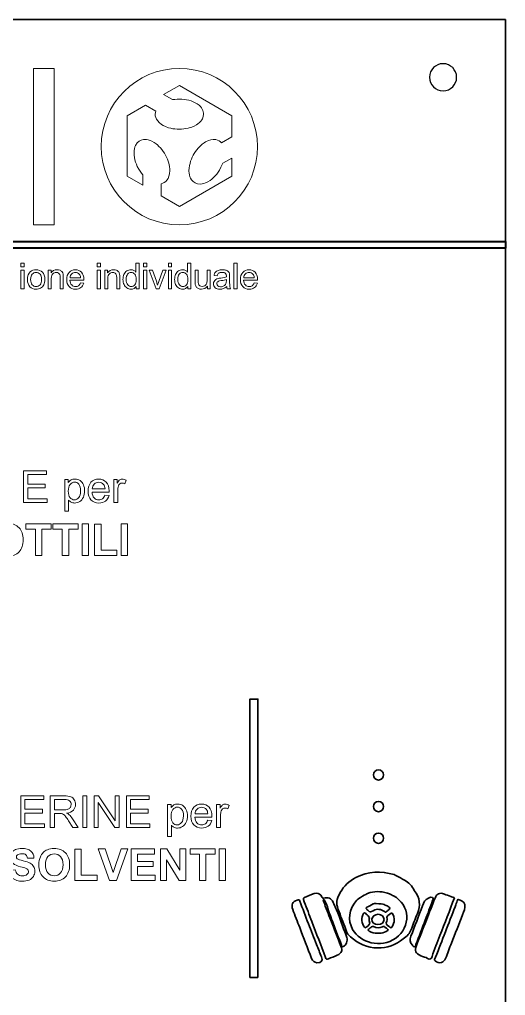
# Model space of a CAD drawing. Header units: inches. Extents: x -366 to -64, y -4 to 526.
# Drawn here: x -207.2 to -64.2, y 239.3 to 526.2 of the extents above; entities that cross this region are included whole.
import ezdxf

# ---------------------------------------------------------------- set-up
doc = ezdxf.new("R2010")
doc.units = ezdxf.units.IN
doc.header["$MEASUREMENT"] = 0
for name, color, linetype in [('holes', 7, 'Continuous'), ('incisione', 7, 'Continuous'), ('Viewport Boundary', 7, 'Continuous')]:
    doc.layers.add(name, color=color, linetype=linetype)

# ---------------------------------------------------------------- blocks, each defined once
blk = doc.blocks.new('block 2')
at = {"layer": 'holes', "color": 7, "lineweight": 35}
for points in [[(-100.06, 304.16), (-100.06, 303.33), (-100.73, 302.66), (-101.56, 302.66), (-102.39, 302.66), (-103.06, 303.33), (-103.06, 304.16), (-103.06, 304.98), (-102.39, 305.66), (-101.56, 305.66), (-100.73, 305.66), (-100.06, 304.98), (-100.06, 304.16)], [(-100.06, 294.86), (-100.06, 294.03), (-100.73, 293.36), (-101.56, 293.36), (-102.39, 293.36), (-103.06, 294.03), (-103.06, 294.86), (-103.06, 295.68), (-102.39, 296.36), (-101.56, 296.36), (-100.73, 296.36), (-100.06, 295.68), (-100.06, 294.86)], [(-100.06, 285.56), (-100.06, 284.73), (-100.73, 284.06), (-101.56, 284.06), (-102.39, 284.06), (-103.06, 284.73), (-103.06, 285.56), (-103.06, 286.38), (-102.39, 287.06), (-101.56, 287.06), (-100.73, 287.06), (-100.06, 286.38), (-100.06, 285.56)]]:
    blk.add_open_spline(points, degree=3, knots=[0, 0, 0, 0, 1, 1, 1, 2, 2, 2, 3, 3, 3, 4, 4, 4, 4], dxfattribs=at)
blk = doc.blocks.new('block 5')
at = {"layer": 'Viewport Boundary', "color": 7, "lineweight": 35}
for points, knots in [([(-90.49, 269.37), (-91.27, 270.51), (-91.82, 271.82), (-93.07, 272.67), (-93.94, 273.27), (-96.34, 274.66), (-97.01, 274.86), (-100.86, 276.05), (-104.58, 275.89), (-108.21, 274.03), (-110.2, 273.01), (-111.74, 271.53), (-112.81, 269.6), (-113.53, 268.31), (-114.2, 266.91), (-113.67, 265.37), (-112.99, 263.44), (-112.24, 261.53), (-111.48, 259.62), (-111.19, 258.88), (-111.12, 258), (-110.57, 257.41), (-108.49, 255.21), (-106.01, 253.72), (-102.93, 253.4), (-100.07, 253.1), (-97.47, 253.79), (-95.09, 255.41), (-94.03, 256.13), (-92.9, 256.88), (-92.31, 258), (-91.54, 259.46), (-91.14, 261.1), (-90.46, 262.61), (-89.44, 264.89), (-89.01, 267.18), (-90.49, 269.37)], [0, 0, 0, 0, 1, 1, 1, 2, 2, 2, 3, 3, 3, 4, 4, 4, 5, 5, 5, 6, 6, 6, 7, 7, 7, 8, 8, 8, 9, 9, 9, 10, 10, 10, 11, 11, 11, 12, 12, 12, 12]), ([(-96.51, 256.22), (-100.99, 253.06), (-106.96, 254.85), (-109.17, 258.74), (-110.72, 261.47), (-110.29, 264.78), (-108.14, 267.17), (-107.42, 267.96), (-105.09, 269.22), (-104.77, 269.34), (-102.8, 270.04), (-100.99, 270.03), (-98.96, 269.46), (-97.98, 269.06), (-97.41, 268.78), (-97.18, 268.66), (-92.23, 265.99), (-91.9, 259.46), (-96.51, 256.22)], [0, 0, 0, 0, 1, 1, 1, 2, 2, 2, 3, 3, 3, 4, 4, 4, 5, 5, 5, 6, 6, 6, 6])]:
    blk.add_open_spline(points, degree=3, knots=knots, dxfattribs=at)

msp = doc.modelspace()

# ---------------------------------------------------------------- linework, layer by layer
at = {"layer": 'holes', "color": 7, "lineweight": 30}
msp.add_open_spline([(-78.58, 509.19), (-78.58, 506.98), (-80.37, 505.19), (-82.58, 505.19), (-84.79, 505.19), (-86.58, 506.98), (-86.58, 509.19), (-86.58, 511.4), (-84.79, 513.19), (-82.58, 513.19), (-80.37, 513.19), (-78.58, 511.4), (-78.58, 509.19)], degree=3, knots=[0, 0, 0, 0, 1, 1, 1, 2, 2, 2, 3, 3, 3, 4, 4, 4, 4], dxfattribs=at)
at = {"layer": 'incisione', "color": 7, "lineweight": 35}
for points in [[(-366.21, 526.17), (-366.21, 49.67), (-366.21, 48.39), (-366.21, -4.01), (-289.9, -4.01), (-289.9, 46.29), (-64.21, 46.29), (-64.21, 526.17), (-366.21, 526.17)], [(-137.02, 244.65), (-139.41, 244.65), (-139.41, 326.46), (-137.02, 326.46), (-137.02, 244.65)]]:
    msp.add_lwpolyline(points, dxfattribs=at)
at = {"layer": 'incisione', "color": 7, "lineweight": 9}
for points in [[(-203.03, 465.83), (-203.03, 511.8), (-196.94, 511.8), (-196.94, 465.83), (-203.03, 465.83)], [(-206.74, 453.52), (-206.74, 454.59), (-205.81, 454.59), (-205.81, 453.52), (-206.74, 453.52)], [(-184.29, 453.52), (-184.29, 454.59), (-183.36, 454.59), (-183.36, 453.52), (-184.29, 453.52)], [(-170.69, 453.52), (-170.69, 454.59), (-169.76, 454.59), (-169.76, 453.52), (-170.69, 453.52)], [(-163.39, 453.52), (-163.39, 454.59), (-162.46, 454.59), (-162.46, 453.52), (-163.39, 453.52)], [(-144.11, 447.04), (-144.11, 454.59), (-143.18, 454.59), (-143.18, 447.04), (-144.11, 447.04)], [(-206.74, 447.04), (-206.74, 452.51), (-205.81, 452.51), (-205.81, 447.04), (-206.74, 447.04)], [(-184.29, 447.04), (-184.29, 452.51), (-183.36, 452.51), (-183.36, 447.04), (-184.29, 447.04)], [(-170.69, 447.04), (-170.69, 452.51), (-169.76, 452.51), (-169.76, 447.04), (-170.69, 447.04)], [(-163.39, 447.04), (-163.39, 452.51), (-162.46, 452.51), (-162.46, 447.04), (-163.39, 447.04)], [(-205.98, 384.23), (-205.98, 393.53), (-199.26, 393.53), (-199.26, 392.43), (-204.75, 392.43), (-204.75, 389.58), (-199.6, 389.58), (-199.6, 388.49), (-204.75, 388.49), (-204.75, 385.32), (-199.04, 385.32), (-199.04, 384.23), (-205.98, 384.23)], [(-202.52, 368.63), (-202.52, 376.36), (-205.28, 376.36), (-205.28, 377.93), (-197.88, 377.93), (-197.88, 376.36), (-200.64, 376.36), (-200.64, 368.63), (-202.52, 368.63)], [(-194.58, 368.63), (-194.58, 376.36), (-197.34, 376.36), (-197.34, 377.93), (-189.94, 377.93), (-189.94, 376.36), (-192.7, 376.36), (-192.7, 368.63), (-194.58, 368.63)], [(-188.79, 368.63), (-188.79, 377.93), (-186.91, 377.93), (-186.91, 368.63), (-188.79, 368.63)], [(-185.07, 368.63), (-185.07, 377.86), (-183.19, 377.86), (-183.19, 370.19), (-178.52, 370.19), (-178.52, 368.63), (-185.07, 368.63)], [(-177.24, 368.63), (-177.24, 377.93), (-175.36, 377.93), (-175.36, 368.63), (-177.24, 368.63)], [(-206.8, 288.71), (-206.8, 298.01), (-200.07, 298.01), (-200.07, 296.91), (-205.57, 296.91), (-205.57, 294.06), (-200.42, 294.06), (-200.42, 292.97), (-205.57, 292.97), (-205.57, 289.8), (-199.86, 289.8), (-199.86, 288.71), (-206.8, 288.71)], [(-188.56, 288.71), (-188.56, 298.01), (-187.33, 298.01), (-187.33, 288.71), (-188.56, 288.71)], [(-185.17, 288.71), (-185.17, 298.01), (-183.9, 298.01), (-179.02, 290.71), (-179.02, 298.01), (-177.84, 298.01), (-177.84, 288.71), (-179.1, 288.71), (-183.99, 296.02), (-183.99, 288.71), (-185.17, 288.71)], [(-175.74, 288.71), (-175.74, 298.01), (-169.01, 298.01), (-169.01, 296.91), (-174.51, 296.91), (-174.51, 294.06), (-169.36, 294.06), (-169.36, 292.97), (-174.51, 292.97), (-174.51, 289.8), (-168.8, 289.8), (-168.8, 288.71), (-175.74, 288.71)], [(-190.93, 273.11), (-190.93, 282.34), (-189.05, 282.34), (-189.05, 274.67), (-184.37, 274.67), (-184.37, 273.11), (-190.93, 273.11)], [(-180.66, 273.11), (-183.99, 282.41), (-181.95, 282.41), (-179.59, 275.52), (-177.32, 282.41), (-175.32, 282.41), (-178.66, 273.11), (-180.66, 273.11)], [(-174.36, 273.11), (-174.36, 282.41), (-167.46, 282.41), (-167.46, 280.84), (-172.49, 280.84), (-172.49, 278.77), (-167.81, 278.77), (-167.81, 277.21), (-172.49, 277.21), (-172.49, 274.67), (-167.29, 274.67), (-167.29, 273.11), (-174.36, 273.11)], [(-165.67, 273.11), (-165.67, 282.41), (-163.85, 282.41), (-160.04, 276.2), (-160.04, 282.41), (-158.29, 282.41), (-158.29, 273.11), (-160.18, 273.11), (-163.93, 279.17), (-163.93, 273.11), (-165.67, 273.11)], [(-154.21, 273.11), (-154.21, 280.84), (-156.97, 280.84), (-156.97, 282.41), (-149.58, 282.41), (-149.58, 280.84), (-152.33, 280.84), (-152.33, 273.11), (-154.21, 273.11)], [(-148.42, 273.11), (-148.42, 282.41), (-146.54, 282.41), (-146.54, 273.11), (-148.42, 273.11)]]:
    msp.add_lwpolyline(points, dxfattribs=at)
at = {"layer": 'incisione', "color": 7, "lineweight": 40}
msp.add_lwpolyline([(-366.24, 458.97), (-366.24, 460.92), (-64.21, 460.92), (-64.21, 458.97), (-366.24, 458.97)], dxfattribs=at)
at = {"layer": 'incisione', "color": 7, "lineweight": 9}
for points, knots in [([(-172.85, 447.04), (-172.85, 447.04), (-172.85, 447.73), (-172.85, 447.73), (-173.2, 447.19), (-173.71, 446.92), (-174.38, 446.92), (-174.82, 446.92), (-175.22, 447.04), (-175.58, 447.28), (-175.95, 447.52), (-176.23, 447.85), (-176.43, 448.28), (-176.63, 448.71), (-176.74, 449.21), (-176.74, 449.77), (-176.74, 450.32), (-176.64, 450.81), (-176.46, 451.26), (-176.28, 451.7), (-176.01, 452.04), (-175.64, 452.28), (-175.28, 452.51), (-174.87, 452.63), (-174.42, 452.63), (-174.09, 452.63), (-173.8, 452.56), (-173.54, 452.42), (-173.28, 452.29), (-173.08, 452.1), (-172.91, 451.88), (-172.91, 451.88), (-172.91, 454.59), (-172.91, 454.59), (-172.91, 454.59), (-171.99, 454.59), (-171.99, 454.59), (-171.99, 454.59), (-171.99, 447.04), (-171.99, 447.04), (-171.99, 447.04), (-172.85, 447.04), (-172.85, 447.04)], [0, 0, 0, 0, 1, 1, 1, 2, 2, 2, 3, 3, 3, 4, 4, 4, 5, 5, 5, 6, 6, 6, 7, 7, 7, 8, 8, 8, 9, 9, 9, 10, 10, 10, 11, 11, 11, 12, 12, 12, 13, 13, 13, 14, 14, 14, 14]), ([(-157.66, 447.04), (-157.66, 447.04), (-157.66, 447.73), (-157.66, 447.73), (-158.01, 447.19), (-158.52, 446.92), (-159.19, 446.92), (-159.62, 446.92), (-160.03, 447.04), (-160.39, 447.28), (-160.76, 447.52), (-161.04, 447.85), (-161.24, 448.28), (-161.44, 448.71), (-161.54, 449.21), (-161.54, 449.77), (-161.54, 450.32), (-161.45, 450.81), (-161.27, 451.26), (-161.09, 451.7), (-160.81, 452.04), (-160.45, 452.28), (-160.09, 452.51), (-159.68, 452.63), (-159.23, 452.63), (-158.9, 452.63), (-158.61, 452.56), (-158.35, 452.42), (-158.09, 452.29), (-157.88, 452.1), (-157.72, 451.88), (-157.72, 451.88), (-157.72, 454.59), (-157.72, 454.59), (-157.72, 454.59), (-156.8, 454.59), (-156.8, 454.59), (-156.8, 454.59), (-156.8, 447.04), (-156.8, 447.04), (-156.8, 447.04), (-157.66, 447.04), (-157.66, 447.04)], [0, 0, 0, 0, 1, 1, 1, 2, 2, 2, 3, 3, 3, 4, 4, 4, 5, 5, 5, 6, 6, 6, 7, 7, 7, 8, 8, 8, 9, 9, 9, 10, 10, 10, 11, 11, 11, 12, 12, 12, 13, 13, 13, 14, 14, 14, 14]), ([(-204.85, 449.77), (-204.85, 450.79), (-204.57, 451.54), (-204.01, 452.03), (-203.54, 452.43), (-202.96, 452.63), (-202.29, 452.63), (-201.53, 452.63), (-200.92, 452.39), (-200.44, 451.89), (-199.96, 451.4), (-199.73, 450.72), (-199.73, 449.85), (-199.73, 449.15), (-199.83, 448.59), (-200.04, 448.19), (-200.25, 447.79), (-200.56, 447.47), (-200.96, 447.25), (-201.37, 447.03), (-201.81, 446.92), (-202.29, 446.92), (-203.05, 446.92), (-203.67, 447.16), (-204.14, 447.65), (-204.61, 448.14), (-204.85, 448.85), (-204.85, 449.77)], [0, 0, 0, 0, 1, 1, 1, 2, 2, 2, 3, 3, 3, 4, 4, 4, 5, 5, 5, 6, 6, 6, 7, 7, 7, 8, 8, 8, 9, 9, 9, 9]), ([(-203.9, 449.77), (-203.9, 449.07), (-203.74, 448.55), (-203.44, 448.2), (-203.13, 447.85), (-202.75, 447.68), (-202.29, 447.68), (-201.83, 447.68), (-201.44, 447.85), (-201.14, 448.2), (-200.83, 448.55), (-200.68, 449.09), (-200.68, 449.81), (-200.68, 450.48), (-200.83, 450.99), (-201.14, 451.34), (-201.45, 451.69), (-201.83, 451.87), (-202.29, 451.87), (-202.75, 451.87), (-203.13, 451.69), (-203.44, 451.35), (-203.74, 451), (-203.9, 450.48), (-203.9, 449.77)], [0, 0, 0, 0, 1, 1, 1, 2, 2, 2, 3, 3, 3, 4, 4, 4, 5, 5, 5, 6, 6, 6, 7, 7, 7, 8, 8, 8, 8]), ([(-198.74, 447.04), (-198.74, 447.04), (-198.74, 452.51), (-198.74, 452.51), (-198.74, 452.51), (-197.91, 452.51), (-197.91, 452.51), (-197.91, 452.51), (-197.91, 451.73), (-197.91, 451.73), (-197.51, 452.33), (-196.93, 452.63), (-196.17, 452.63), (-195.84, 452.63), (-195.54, 452.57), (-195.26, 452.46), (-194.98, 452.34), (-194.78, 452.18), (-194.64, 451.99), (-194.5, 451.8), (-194.41, 451.57), (-194.35, 451.3), (-194.32, 451.13), (-194.3, 450.83), (-194.3, 450.4), (-194.3, 450.4), (-194.3, 447.04), (-194.3, 447.04), (-194.3, 447.04), (-195.23, 447.04), (-195.23, 447.04), (-195.23, 447.04), (-195.23, 450.37), (-195.23, 450.37), (-195.23, 450.74), (-195.26, 451.03), (-195.34, 451.21), (-195.41, 451.4), (-195.54, 451.55), (-195.72, 451.66), (-195.9, 451.77), (-196.12, 451.83), (-196.37, 451.83), (-196.76, 451.83), (-197.1, 451.7), (-197.39, 451.45), (-197.67, 451.2), (-197.82, 450.73), (-197.82, 450.03), (-197.82, 450.03), (-197.82, 447.04), (-197.82, 447.04), (-197.82, 447.04), (-198.74, 447.04), (-198.74, 447.04)], [0, 0, 0, 0, 1, 1, 1, 2, 2, 2, 3, 3, 3, 4, 4, 4, 5, 5, 5, 6, 6, 6, 7, 7, 7, 8, 8, 8, 9, 9, 9, 10, 10, 10, 11, 11, 11, 12, 12, 12, 13, 13, 13, 14, 14, 14, 15, 15, 15, 16, 16, 16, 17, 17, 17, 18, 18, 18, 18]), ([(-189.24, 448.8), (-189.24, 448.8), (-188.28, 448.68), (-188.28, 448.68), (-188.43, 448.12), (-188.71, 447.69), (-189.12, 447.38), (-189.53, 447.07), (-190.05, 446.92), (-190.69, 446.92), (-191.49, 446.92), (-192.12, 447.16), (-192.59, 447.66), (-193.06, 448.15), (-193.29, 448.84), (-193.29, 449.73), (-193.29, 450.65), (-193.06, 451.36), (-192.58, 451.87), (-192.11, 452.38), (-191.49, 452.63), (-190.74, 452.63), (-190.01, 452.63), (-189.41, 452.38), (-188.95, 451.89), (-188.48, 451.39), (-188.25, 450.69), (-188.25, 449.79), (-188.25, 449.73), (-188.25, 449.65), (-188.26, 449.54), (-188.26, 449.54), (-192.34, 449.54), (-192.34, 449.54), (-192.3, 448.94), (-192.13, 448.48), (-191.83, 448.16), (-191.52, 447.84), (-191.14, 447.68), (-190.68, 447.68), (-190.34, 447.68), (-190.05, 447.77), (-189.81, 447.95), (-189.57, 448.13), (-189.38, 448.41), (-189.24, 448.8)], [0, 0, 0, 0, 1, 1, 1, 2, 2, 2, 3, 3, 3, 4, 4, 4, 5, 5, 5, 6, 6, 6, 7, 7, 7, 8, 8, 8, 9, 9, 9, 10, 10, 10, 11, 11, 11, 12, 12, 12, 13, 13, 13, 14, 14, 14, 15, 15, 15, 15]), ([(-192.28, 450.3), (-192.28, 450.3), (-189.23, 450.3), (-189.23, 450.3), (-189.27, 450.76), (-189.39, 451.11), (-189.58, 451.34), (-189.88, 451.69), (-190.26, 451.87), (-190.73, 451.87), (-191.15, 451.87), (-191.51, 451.73), (-191.8, 451.44), (-192.09, 451.16), (-192.25, 450.78), (-192.28, 450.3)], [0, 0, 0, 0, 1, 1, 1, 2, 2, 2, 3, 3, 3, 4, 4, 4, 5, 5, 5, 5]), ([(-182.11, 447.04), (-182.11, 447.04), (-182.11, 452.51), (-182.11, 452.51), (-182.11, 452.51), (-181.27, 452.51), (-181.27, 452.51), (-181.27, 452.51), (-181.27, 451.73), (-181.27, 451.73), (-180.87, 452.33), (-180.29, 452.63), (-179.53, 452.63), (-179.2, 452.63), (-178.9, 452.57), (-178.62, 452.46), (-178.35, 452.34), (-178.14, 452.18), (-178, 451.99), (-177.87, 451.8), (-177.77, 451.57), (-177.72, 451.3), (-177.68, 451.13), (-177.66, 450.83), (-177.66, 450.4), (-177.66, 450.4), (-177.66, 447.04), (-177.66, 447.04), (-177.66, 447.04), (-178.59, 447.04), (-178.59, 447.04), (-178.59, 447.04), (-178.59, 450.37), (-178.59, 450.37), (-178.59, 450.74), (-178.63, 451.03), (-178.7, 451.21), (-178.77, 451.4), (-178.9, 451.55), (-179.08, 451.66), (-179.27, 451.77), (-179.48, 451.83), (-179.73, 451.83), (-180.12, 451.83), (-180.46, 451.7), (-180.75, 451.45), (-181.04, 451.2), (-181.18, 450.73), (-181.18, 450.03), (-181.18, 450.03), (-181.18, 447.04), (-181.18, 447.04), (-181.18, 447.04), (-182.11, 447.04), (-182.11, 447.04)], [0, 0, 0, 0, 1, 1, 1, 2, 2, 2, 3, 3, 3, 4, 4, 4, 5, 5, 5, 6, 6, 6, 7, 7, 7, 8, 8, 8, 9, 9, 9, 10, 10, 10, 11, 11, 11, 12, 12, 12, 13, 13, 13, 14, 14, 14, 15, 15, 15, 16, 16, 16, 17, 17, 17, 18, 18, 18, 18]), ([(-175.78, 449.77), (-175.78, 449.07), (-175.63, 448.55), (-175.34, 448.2), (-175.04, 447.85), (-174.7, 447.68), (-174.29, 447.68), (-173.89, 447.68), (-173.54, 447.84), (-173.26, 448.18), (-172.98, 448.51), (-172.84, 449.01), (-172.84, 449.69), (-172.84, 450.44), (-172.98, 450.99), (-173.27, 451.34), (-173.56, 451.69), (-173.91, 451.87), (-174.34, 451.87), (-174.75, 451.87), (-175.09, 451.7), (-175.37, 451.36), (-175.64, 451.02), (-175.78, 450.49), (-175.78, 449.77)], [0, 0, 0, 0, 1, 1, 1, 2, 2, 2, 3, 3, 3, 4, 4, 4, 5, 5, 5, 6, 6, 6, 7, 7, 7, 8, 8, 8, 8]), ([(-166.99, 447.04), (-166.99, 447.04), (-169.07, 452.51), (-169.07, 452.51), (-169.07, 452.51), (-168.09, 452.51), (-168.09, 452.51), (-168.09, 452.51), (-166.92, 449.23), (-166.92, 449.23), (-166.79, 448.88), (-166.67, 448.51), (-166.57, 448.13), (-166.48, 448.42), (-166.37, 448.77), (-166.22, 449.17), (-166.22, 449.17), (-165.01, 452.51), (-165.01, 452.51), (-165.01, 452.51), (-164.05, 452.51), (-164.05, 452.51), (-164.05, 452.51), (-166.12, 447.04), (-166.12, 447.04), (-166.12, 447.04), (-166.99, 447.04), (-166.99, 447.04)], [0, 0, 0, 0, 1, 1, 1, 2, 2, 2, 3, 3, 3, 4, 4, 4, 5, 5, 5, 6, 6, 6, 7, 7, 7, 8, 8, 8, 9, 9, 9, 9]), ([(-160.59, 449.77), (-160.59, 449.07), (-160.44, 448.55), (-160.15, 448.2), (-159.85, 447.85), (-159.5, 447.68), (-159.1, 447.68), (-158.7, 447.68), (-158.35, 447.84), (-158.07, 448.18), (-157.79, 448.51), (-157.64, 449.01), (-157.64, 449.69), (-157.64, 450.44), (-157.79, 450.99), (-158.08, 451.34), (-158.36, 451.69), (-158.72, 451.87), (-159.14, 451.87), (-159.55, 451.87), (-159.9, 451.7), (-160.18, 451.36), (-160.45, 451.02), (-160.59, 450.49), (-160.59, 449.77)], [0, 0, 0, 0, 1, 1, 1, 2, 2, 2, 3, 3, 3, 4, 4, 4, 5, 5, 5, 6, 6, 6, 7, 7, 7, 8, 8, 8, 8]), ([(-151.92, 447.04), (-151.92, 447.04), (-151.92, 447.84), (-151.92, 447.84), (-152.34, 447.23), (-152.92, 446.92), (-153.65, 446.92), (-153.97, 446.92), (-154.28, 446.98), (-154.56, 447.1), (-154.83, 447.23), (-155.04, 447.38), (-155.18, 447.57), (-155.31, 447.76), (-155.41, 447.98), (-155.46, 448.26), (-155.5, 448.44), (-155.52, 448.73), (-155.52, 449.12), (-155.52, 449.12), (-155.52, 452.51), (-155.52, 452.51), (-155.52, 452.51), (-154.59, 452.51), (-154.59, 452.51), (-154.59, 452.51), (-154.59, 449.48), (-154.59, 449.48), (-154.59, 448.99), (-154.57, 448.67), (-154.54, 448.5), (-154.48, 448.25), (-154.36, 448.06), (-154.17, 447.92), (-153.98, 447.78), (-153.74, 447.71), (-153.47, 447.71), (-153.19, 447.71), (-152.93, 447.79), (-152.68, 447.93), (-152.44, 448.07), (-152.27, 448.26), (-152.17, 448.51), (-152.06, 448.76), (-152.01, 449.11), (-152.01, 449.58), (-152.01, 449.58), (-152.01, 452.51), (-152.01, 452.51), (-152.01, 452.51), (-151.09, 452.51), (-151.09, 452.51), (-151.09, 452.51), (-151.09, 447.04), (-151.09, 447.04), (-151.09, 447.04), (-151.92, 447.04), (-151.92, 447.04)], [0, 0, 0, 0, 1, 1, 1, 2, 2, 2, 3, 3, 3, 4, 4, 4, 5, 5, 5, 6, 6, 6, 7, 7, 7, 8, 8, 8, 9, 9, 9, 10, 10, 10, 11, 11, 11, 12, 12, 12, 13, 13, 13, 14, 14, 14, 15, 15, 15, 16, 16, 16, 17, 17, 17, 18, 18, 18, 19, 19, 19, 19]), ([(-146.22, 447.71), (-146.57, 447.42), (-146.9, 447.22), (-147.21, 447.1), (-147.53, 446.98), (-147.87, 446.92), (-148.24, 446.92), (-148.84, 446.92), (-149.3, 447.06), (-149.62, 447.36), (-149.95, 447.65), (-150.11, 448.03), (-150.11, 448.48), (-150.11, 448.75), (-150.05, 448.99), (-149.92, 449.22), (-149.8, 449.44), (-149.64, 449.62), (-149.44, 449.75), (-149.25, 449.88), (-149.03, 449.98), (-148.78, 450.05), (-148.6, 450.1), (-148.32, 450.15), (-147.95, 450.19), (-147.21, 450.28), (-146.65, 450.39), (-146.3, 450.51), (-146.3, 450.64), (-146.3, 450.72), (-146.3, 450.75), (-146.3, 451.13), (-146.38, 451.4), (-146.56, 451.55), (-146.8, 451.76), (-147.15, 451.87), (-147.61, 451.87), (-148.05, 451.87), (-148.37, 451.79), (-148.58, 451.64), (-148.79, 451.48), (-148.94, 451.21), (-149.04, 450.83), (-149.04, 450.83), (-149.95, 450.95), (-149.95, 450.95), (-149.86, 451.34), (-149.73, 451.65), (-149.54, 451.89), (-149.35, 452.13), (-149.08, 452.31), (-148.72, 452.44), (-148.36, 452.57), (-147.95, 452.63), (-147.48, 452.63), (-147.01, 452.63), (-146.63, 452.58), (-146.34, 452.47), (-146.05, 452.36), (-145.84, 452.22), (-145.7, 452.05), (-145.56, 451.89), (-145.46, 451.68), (-145.41, 451.42), (-145.38, 451.26), (-145.36, 450.98), (-145.36, 450.57), (-145.36, 450.57), (-145.36, 449.33), (-145.36, 449.33), (-145.36, 448.47), (-145.34, 447.93), (-145.3, 447.7), (-145.26, 447.47), (-145.19, 447.25), (-145.07, 447.04), (-145.07, 447.04), (-146.04, 447.04), (-146.04, 447.04), (-146.13, 447.23), (-146.2, 447.46), (-146.22, 447.71)], [0, 0, 0, 0, 1, 1, 1, 2, 2, 2, 3, 3, 3, 4, 4, 4, 5, 5, 5, 6, 6, 6, 7, 7, 7, 8, 8, 8, 9, 9, 9, 10, 10, 10, 11, 11, 11, 12, 12, 12, 13, 13, 13, 14, 14, 14, 15, 15, 15, 16, 16, 16, 17, 17, 17, 18, 18, 18, 19, 19, 19, 20, 20, 20, 21, 21, 21, 22, 22, 22, 23, 23, 23, 24, 24, 24, 25, 25, 25, 26, 26, 26, 27, 27, 27, 27]), ([(-138.16, 448.8), (-138.16, 448.8), (-137.2, 448.68), (-137.2, 448.68), (-137.35, 448.12), (-137.63, 447.69), (-138.04, 447.38), (-138.45, 447.07), (-138.97, 446.92), (-139.6, 446.92), (-140.4, 446.92), (-141.04, 447.16), (-141.51, 447.66), (-141.97, 448.15), (-142.21, 448.84), (-142.21, 449.73), (-142.21, 450.65), (-141.97, 451.36), (-141.5, 451.87), (-141.02, 452.38), (-140.41, 452.63), (-139.65, 452.63), (-138.92, 452.63), (-138.33, 452.38), (-137.86, 451.89), (-137.4, 451.39), (-137.17, 450.69), (-137.17, 449.79), (-137.17, 449.73), (-137.17, 449.65), (-137.17, 449.54), (-137.17, 449.54), (-141.25, 449.54), (-141.25, 449.54), (-141.22, 448.94), (-141.05, 448.48), (-140.74, 448.16), (-140.44, 447.84), (-140.05, 447.68), (-139.6, 447.68), (-139.26, 447.68), (-138.97, 447.77), (-138.73, 447.95), (-138.49, 448.13), (-138.3, 448.41), (-138.16, 448.8)], [0, 0, 0, 0, 1, 1, 1, 2, 2, 2, 3, 3, 3, 4, 4, 4, 5, 5, 5, 6, 6, 6, 7, 7, 7, 8, 8, 8, 9, 9, 9, 10, 10, 10, 11, 11, 11, 12, 12, 12, 13, 13, 13, 14, 14, 14, 15, 15, 15, 15]), ([(-141.2, 450.3), (-141.2, 450.3), (-138.15, 450.3), (-138.15, 450.3), (-138.19, 450.76), (-138.3, 451.11), (-138.5, 451.34), (-138.79, 451.69), (-139.17, 451.87), (-139.64, 451.87), (-140.07, 451.87), (-140.43, 451.73), (-140.72, 451.44), (-141.01, 451.16), (-141.17, 450.78), (-141.2, 450.3)], [0, 0, 0, 0, 1, 1, 1, 2, 2, 2, 3, 3, 3, 4, 4, 4, 5, 5, 5, 5]), ([(-146.3, 449.79), (-146.64, 449.65), (-147.14, 449.53), (-147.81, 449.43), (-148.2, 449.38), (-148.47, 449.32), (-148.62, 449.25), (-148.78, 449.18), (-148.9, 449.08), (-148.99, 448.95), (-149.07, 448.82), (-149.12, 448.67), (-149.12, 448.51), (-149.12, 448.26), (-149.02, 448.05), (-148.84, 447.89), (-148.65, 447.73), (-148.38, 447.64), (-148.02, 447.64), (-147.66, 447.64), (-147.34, 447.72), (-147.06, 447.88), (-146.78, 448.03), (-146.58, 448.25), (-146.45, 448.52), (-146.35, 448.73), (-146.3, 449.04), (-146.3, 449.45), (-146.3, 449.45), (-146.3, 449.79), (-146.3, 449.79)], [0, 0, 0, 0, 1, 1, 1, 2, 2, 2, 3, 3, 3, 4, 4, 4, 5, 5, 5, 6, 6, 6, 7, 7, 7, 8, 8, 8, 9, 9, 9, 10, 10, 10, 10]), ([(-193.87, 381.64), (-193.87, 381.64), (-193.87, 390.97), (-193.87, 390.97), (-193.87, 390.97), (-192.83, 390.97), (-192.83, 390.97), (-192.83, 390.97), (-192.83, 390.09), (-192.83, 390.09), (-192.59, 390.43), (-192.31, 390.69), (-192, 390.86), (-191.69, 391.03), (-191.32, 391.12), (-190.88, 391.12), (-190.3, 391.12), (-189.79, 390.97), (-189.35, 390.68), (-188.91, 390.38), (-188.58, 389.96), (-188.36, 389.42), (-188.13, 388.88), (-188.02, 388.29), (-188.02, 387.65), (-188.02, 386.96), (-188.14, 386.34), (-188.39, 385.78), (-188.64, 385.23), (-189, 384.81), (-189.47, 384.52), (-189.94, 384.22), (-190.44, 384.07), (-190.96, 384.07), (-191.34, 384.07), (-191.68, 384.15), (-191.98, 384.32), (-192.29, 384.48), (-192.54, 384.68), (-192.73, 384.92), (-192.73, 384.92), (-192.73, 381.64), (-192.73, 381.64), (-192.73, 381.64), (-193.87, 381.64), (-193.87, 381.64)], [0, 0, 0, 0, 1, 1, 1, 2, 2, 2, 3, 3, 3, 4, 4, 4, 5, 5, 5, 6, 6, 6, 7, 7, 7, 8, 8, 8, 9, 9, 9, 10, 10, 10, 11, 11, 11, 12, 12, 12, 13, 13, 13, 14, 14, 14, 15, 15, 15, 15]), ([(-192.84, 387.56), (-192.84, 386.69), (-192.66, 386.05), (-192.31, 385.64), (-191.96, 385.22), (-191.53, 385.01), (-191.04, 385.01), (-190.53, 385.01), (-190.09, 385.23), (-189.73, 385.66), (-189.37, 386.09), (-189.19, 386.75), (-189.19, 387.65), (-189.19, 388.51), (-189.36, 389.16), (-189.72, 389.58), (-190.07, 390.01), (-190.49, 390.22), (-190.98, 390.22), (-191.47, 390.22), (-191.9, 390), (-192.28, 389.54), (-192.65, 389.09), (-192.84, 388.43), (-192.84, 387.56)], [0, 0, 0, 0, 1, 1, 1, 2, 2, 2, 3, 3, 3, 4, 4, 4, 5, 5, 5, 6, 6, 6, 7, 7, 7, 8, 8, 8, 8]), ([(-182.03, 386.4), (-182.03, 386.4), (-180.85, 386.25), (-180.85, 386.25), (-181.03, 385.56), (-181.38, 385.03), (-181.88, 384.65), (-182.39, 384.26), (-183.03, 384.07), (-183.81, 384.07), (-184.8, 384.07), (-185.58, 384.38), (-186.16, 384.98), (-186.73, 385.59), (-187.02, 386.44), (-187.02, 387.54), (-187.02, 388.67), (-186.73, 389.55), (-186.15, 390.18), (-185.56, 390.81), (-184.81, 391.12), (-183.88, 391.12), (-182.97, 391.12), (-182.24, 390.81), (-181.67, 390.2), (-181.09, 389.59), (-180.81, 388.72), (-180.81, 387.61), (-180.81, 387.54), (-180.81, 387.44), (-180.82, 387.3), (-180.82, 387.3), (-185.84, 387.3), (-185.84, 387.3), (-185.8, 386.56), (-185.59, 386), (-185.21, 385.6), (-184.84, 385.21), (-184.37, 385.01), (-183.81, 385.01), (-183.39, 385.01), (-183.03, 385.12), (-182.73, 385.34), (-182.44, 385.56), (-182.2, 385.91), (-182.03, 386.4)], [0, 0, 0, 0, 1, 1, 1, 2, 2, 2, 3, 3, 3, 4, 4, 4, 5, 5, 5, 6, 6, 6, 7, 7, 7, 8, 8, 8, 9, 9, 9, 10, 10, 10, 11, 11, 11, 12, 12, 12, 13, 13, 13, 14, 14, 14, 15, 15, 15, 15]), ([(-185.78, 388.24), (-185.78, 388.24), (-182.02, 388.24), (-182.02, 388.24), (-182.07, 388.81), (-182.21, 389.24), (-182.45, 389.52), (-182.81, 389.96), (-183.28, 390.18), (-183.86, 390.18), (-184.39, 390.18), (-184.83, 390), (-185.19, 389.65), (-185.54, 389.3), (-185.74, 388.83), (-185.78, 388.24)], [0, 0, 0, 0, 1, 1, 1, 2, 2, 2, 3, 3, 3, 4, 4, 4, 5, 5, 5, 5]), ([(-179.43, 384.23), (-179.43, 384.23), (-179.43, 390.97), (-179.43, 390.97), (-179.43, 390.97), (-178.4, 390.97), (-178.4, 390.97), (-178.4, 390.97), (-178.4, 389.95), (-178.4, 389.95), (-178.13, 390.42), (-177.89, 390.74), (-177.67, 390.89), (-177.45, 391.04), (-177.2, 391.12), (-176.94, 391.12), (-176.55, 391.12), (-176.16, 391), (-175.76, 390.75), (-175.76, 390.75), (-176.16, 389.69), (-176.16, 389.69), (-176.44, 389.86), (-176.71, 389.94), (-176.99, 389.94), (-177.24, 389.94), (-177.47, 389.86), (-177.67, 389.71), (-177.87, 389.56), (-178.01, 389.36), (-178.09, 389.09), (-178.22, 388.68), (-178.28, 388.24), (-178.28, 387.76), (-178.28, 387.76), (-178.28, 384.23), (-178.28, 384.23), (-178.28, 384.23), (-179.43, 384.23), (-179.43, 384.23)], [0, 0, 0, 0, 1, 1, 1, 2, 2, 2, 3, 3, 3, 4, 4, 4, 5, 5, 5, 6, 6, 6, 7, 7, 7, 8, 8, 8, 9, 9, 9, 10, 10, 10, 11, 11, 11, 12, 12, 12, 13, 13, 13, 13]), ([(-215.11, 373.22), (-215.11, 374.17), (-214.96, 374.97), (-214.68, 375.61), (-214.47, 376.08), (-214.18, 376.51), (-213.81, 376.88), (-213.45, 377.26), (-213.05, 377.54), (-212.61, 377.72), (-212.03, 377.97), (-211.36, 378.09), (-210.61, 378.09), (-209.23, 378.09), (-208.14, 377.67), (-207.31, 376.81), (-206.49, 375.96), (-206.08, 374.78), (-206.08, 373.27), (-206.08, 371.76), (-206.49, 370.59), (-207.3, 369.74), (-208.12, 368.89), (-209.21, 368.47), (-210.58, 368.47), (-211.96, 368.47), (-213.06, 368.89), (-213.88, 369.73), (-214.7, 370.58), (-215.11, 371.74), (-215.11, 373.22)], [0, 0, 0, 0, 1, 1, 1, 2, 2, 2, 3, 3, 3, 4, 4, 4, 5, 5, 5, 6, 6, 6, 7, 7, 7, 8, 8, 8, 9, 9, 9, 10, 10, 10, 10]), ([(-198.14, 288.71), (-198.14, 288.71), (-198.14, 298.01), (-198.14, 298.01), (-198.14, 298.01), (-194.01, 298.01), (-194.01, 298.01), (-193.18, 298.01), (-192.55, 297.93), (-192.12, 297.76), (-191.69, 297.59), (-191.34, 297.3), (-191.08, 296.88), (-190.83, 296.45), (-190.7, 295.98), (-190.7, 295.47), (-190.7, 294.81), (-190.91, 294.26), (-191.34, 293.8), (-191.77, 293.35), (-192.43, 293.06), (-193.32, 292.94), (-192.99, 292.78), (-192.74, 292.63), (-192.58, 292.48), (-192.22, 292.15), (-191.88, 291.73), (-191.55, 291.24), (-191.55, 291.24), (-189.93, 288.71), (-189.93, 288.71), (-189.93, 288.71), (-191.48, 288.71), (-191.48, 288.71), (-191.48, 288.71), (-192.72, 290.64), (-192.72, 290.64), (-193.07, 291.2), (-193.37, 291.63), (-193.6, 291.92), (-193.84, 292.22), (-194.04, 292.43), (-194.23, 292.55), (-194.41, 292.66), (-194.6, 292.75), (-194.79, 292.79), (-194.93, 292.82), (-195.16, 292.84), (-195.48, 292.84), (-195.48, 292.84), (-196.9, 292.84), (-196.9, 292.84), (-196.9, 292.84), (-196.9, 288.71), (-196.9, 288.71), (-196.9, 288.71), (-198.14, 288.71), (-198.14, 288.71)], [0, 0, 0, 0, 1, 1, 1, 2, 2, 2, 3, 3, 3, 4, 4, 4, 5, 5, 5, 6, 6, 6, 7, 7, 7, 8, 8, 8, 9, 9, 9, 10, 10, 10, 11, 11, 11, 12, 12, 12, 13, 13, 13, 14, 14, 14, 15, 15, 15, 16, 16, 16, 17, 17, 17, 18, 18, 18, 19, 19, 19, 19]), ([(-196.9, 293.9), (-196.9, 293.9), (-194.26, 293.9), (-194.26, 293.9), (-193.69, 293.9), (-193.25, 293.96), (-192.94, 294.08), (-192.62, 294.2), (-192.38, 294.38), (-192.21, 294.64), (-192.05, 294.89), (-191.97, 295.17), (-191.97, 295.47), (-191.97, 295.91), (-192.13, 296.27), (-192.45, 296.56), (-192.77, 296.84), (-193.27, 296.98), (-193.96, 296.98), (-193.96, 296.98), (-196.9, 296.98), (-196.9, 296.98), (-196.9, 296.98), (-196.9, 293.9), (-196.9, 293.9)], [0, 0, 0, 0, 1, 1, 1, 2, 2, 2, 3, 3, 3, 4, 4, 4, 5, 5, 5, 6, 6, 6, 7, 7, 7, 8, 8, 8, 8]), ([(-163.63, 286.12), (-163.63, 286.12), (-163.63, 295.45), (-163.63, 295.45), (-163.63, 295.45), (-162.59, 295.45), (-162.59, 295.45), (-162.59, 295.45), (-162.59, 294.57), (-162.59, 294.57), (-162.34, 294.91), (-162.07, 295.17), (-161.76, 295.34), (-161.45, 295.51), (-161.07, 295.6), (-160.63, 295.6), (-160.06, 295.6), (-159.55, 295.45), (-159.11, 295.15), (-158.67, 294.86), (-158.34, 294.44), (-158.11, 293.9), (-157.89, 293.36), (-157.78, 292.77), (-157.78, 292.13), (-157.78, 291.44), (-157.9, 290.82), (-158.15, 290.26), (-158.4, 289.71), (-158.76, 289.29), (-159.23, 288.99), (-159.7, 288.7), (-160.2, 288.55), (-160.72, 288.55), (-161.1, 288.55), (-161.44, 288.63), (-161.74, 288.79), (-162.04, 288.96), (-162.29, 289.16), (-162.49, 289.4), (-162.49, 289.4), (-162.49, 286.12), (-162.49, 286.12), (-162.49, 286.12), (-163.63, 286.12), (-163.63, 286.12)], [0, 0, 0, 0, 1, 1, 1, 2, 2, 2, 3, 3, 3, 4, 4, 4, 5, 5, 5, 6, 6, 6, 7, 7, 7, 8, 8, 8, 9, 9, 9, 10, 10, 10, 11, 11, 11, 12, 12, 12, 13, 13, 13, 14, 14, 14, 15, 15, 15, 15]), ([(-151.79, 290.88), (-151.79, 290.88), (-150.6, 290.73), (-150.6, 290.73), (-150.79, 290.04), (-151.14, 289.51), (-151.64, 289.12), (-152.14, 288.74), (-152.79, 288.55), (-153.57, 288.55), (-154.55, 288.55), (-155.34, 288.86), (-155.91, 289.46), (-156.49, 290.07), (-156.78, 290.92), (-156.78, 292.02), (-156.78, 293.15), (-156.49, 294.03), (-155.9, 294.66), (-155.32, 295.29), (-154.56, 295.6), (-153.63, 295.6), (-152.73, 295.6), (-151.99, 295.29), (-151.42, 294.68), (-150.85, 294.07), (-150.57, 293.2), (-150.57, 292.09), (-150.57, 292.02), (-150.57, 291.92), (-150.57, 291.78), (-150.57, 291.78), (-155.6, 291.78), (-155.6, 291.78), (-155.56, 291.04), (-155.35, 290.48), (-154.97, 290.08), (-154.6, 289.69), (-154.13, 289.49), (-153.56, 289.49), (-153.14, 289.49), (-152.79, 289.6), (-152.49, 289.82), (-152.19, 290.04), (-151.96, 290.39), (-151.79, 290.88)], [0, 0, 0, 0, 1, 1, 1, 2, 2, 2, 3, 3, 3, 4, 4, 4, 5, 5, 5, 6, 6, 6, 7, 7, 7, 8, 8, 8, 9, 9, 9, 10, 10, 10, 11, 11, 11, 12, 12, 12, 13, 13, 13, 14, 14, 14, 15, 15, 15, 15]), ([(-149.18, 288.71), (-149.18, 288.71), (-149.18, 295.45), (-149.18, 295.45), (-149.18, 295.45), (-148.15, 295.45), (-148.15, 295.45), (-148.15, 295.45), (-148.15, 294.42), (-148.15, 294.42), (-147.89, 294.9), (-147.65, 295.22), (-147.43, 295.37), (-147.21, 295.52), (-146.96, 295.6), (-146.69, 295.6), (-146.31, 295.6), (-145.92, 295.48), (-145.52, 295.23), (-145.52, 295.23), (-145.91, 294.17), (-145.91, 294.17), (-146.19, 294.34), (-146.47, 294.42), (-146.75, 294.42), (-147, 294.42), (-147.23, 294.34), (-147.42, 294.19), (-147.62, 294.04), (-147.76, 293.83), (-147.85, 293.57), (-147.98, 293.16), (-148.04, 292.72), (-148.04, 292.24), (-148.04, 292.24), (-148.04, 288.71), (-148.04, 288.71), (-148.04, 288.71), (-149.18, 288.71), (-149.18, 288.71)], [0, 0, 0, 0, 1, 1, 1, 2, 2, 2, 3, 3, 3, 4, 4, 4, 5, 5, 5, 6, 6, 6, 7, 7, 7, 8, 8, 8, 9, 9, 9, 10, 10, 10, 11, 11, 11, 12, 12, 12, 13, 13, 13, 13]), ([(-162.6, 292.04), (-162.6, 291.17), (-162.42, 290.53), (-162.07, 290.11), (-161.72, 289.7), (-161.29, 289.49), (-160.79, 289.49), (-160.28, 289.49), (-159.85, 289.71), (-159.49, 290.14), (-159.13, 290.57), (-158.95, 291.23), (-158.95, 292.13), (-158.95, 292.99), (-159.12, 293.64), (-159.48, 294.06), (-159.83, 294.49), (-160.25, 294.7), (-160.74, 294.7), (-161.23, 294.7), (-161.66, 294.48), (-162.03, 294.02), (-162.41, 293.57), (-162.6, 292.91), (-162.6, 292.04)], [0, 0, 0, 0, 1, 1, 1, 2, 2, 2, 3, 3, 3, 4, 4, 4, 5, 5, 5, 6, 6, 6, 7, 7, 7, 8, 8, 8, 8]), ([(-155.54, 292.72), (-155.54, 292.72), (-151.77, 292.72), (-151.77, 292.72), (-151.82, 293.29), (-151.97, 293.72), (-152.2, 294), (-152.57, 294.44), (-153.04, 294.66), (-153.62, 294.66), (-154.14, 294.66), (-154.59, 294.48), (-154.94, 294.13), (-155.3, 293.78), (-155.5, 293.31), (-155.54, 292.72)], [0, 0, 0, 0, 1, 1, 1, 2, 2, 2, 3, 3, 3, 4, 4, 4, 5, 5, 5, 5]), ([(-210.23, 276.13), (-210.23, 276.13), (-208.41, 276.31), (-208.41, 276.31), (-208.3, 275.7), (-208.07, 275.25), (-207.74, 274.96), (-207.4, 274.67), (-206.95, 274.53), (-206.38, 274.53), (-205.77, 274.53), (-205.31, 274.66), (-205.01, 274.91), (-204.7, 275.17), (-204.55, 275.47), (-204.55, 275.81), (-204.55, 276.03), (-204.61, 276.22), (-204.74, 276.37), (-204.87, 276.53), (-205.1, 276.66), (-205.42, 276.77), (-205.64, 276.85), (-206.14, 276.99), (-206.92, 277.18), (-207.93, 277.43), (-208.64, 277.74), (-209.04, 278.1), (-209.61, 278.61), (-209.9, 279.24), (-209.9, 279.97), (-209.9, 280.45), (-209.76, 280.89), (-209.5, 281.3), (-209.23, 281.72), (-208.84, 282.03), (-208.33, 282.25), (-207.83, 282.46), (-207.22, 282.57), (-206.5, 282.57), (-205.33, 282.57), (-204.46, 282.31), (-203.86, 281.8), (-203.27, 281.29), (-202.96, 280.61), (-202.94, 279.75), (-202.94, 279.75), (-204.81, 279.67), (-204.81, 279.67), (-204.89, 280.15), (-205.07, 280.49), (-205.33, 280.7), (-205.6, 280.91), (-205.99, 281.01), (-206.52, 281.01), (-207.07, 281.01), (-207.49, 280.9), (-207.8, 280.68), (-208, 280.53), (-208.1, 280.34), (-208.1, 280.1), (-208.1, 279.88), (-208.01, 279.69), (-207.82, 279.54), (-207.59, 279.34), (-207.01, 279.13), (-206.1, 278.91), (-205.18, 278.7), (-204.51, 278.47), (-204.07, 278.24), (-203.63, 278.01), (-203.29, 277.7), (-203.04, 277.3), (-202.79, 276.9), (-202.67, 276.4), (-202.67, 275.82), (-202.67, 275.28), (-202.82, 274.78), (-203.11, 274.32), (-203.41, 273.85), (-203.83, 273.51), (-204.37, 273.28), (-204.91, 273.05), (-205.59, 272.94), (-206.39, 272.94), (-207.57, 272.94), (-208.47, 273.21), (-209.1, 273.76), (-209.74, 274.3), (-210.11, 275.09), (-210.23, 276.13)], [0, 0, 0, 0, 1, 1, 1, 2, 2, 2, 3, 3, 3, 4, 4, 4, 5, 5, 5, 6, 6, 6, 7, 7, 7, 8, 8, 8, 9, 9, 9, 10, 10, 10, 11, 11, 11, 12, 12, 12, 13, 13, 13, 14, 14, 14, 15, 15, 15, 16, 16, 16, 17, 17, 17, 18, 18, 18, 19, 19, 19, 20, 20, 20, 21, 21, 21, 22, 22, 22, 23, 23, 23, 24, 24, 24, 25, 25, 25, 26, 26, 26, 27, 27, 27, 28, 28, 28, 29, 29, 29, 30, 30, 30, 30]), ([(-201.47, 277.7), (-201.47, 278.65), (-201.33, 279.44), (-201.04, 280.09), (-200.83, 280.56), (-200.54, 280.99), (-200.18, 281.36), (-199.81, 281.74), (-199.41, 282.02), (-198.97, 282.2), (-198.39, 282.45), (-197.73, 282.57), (-196.97, 282.57), (-195.6, 282.57), (-194.5, 282.14), (-193.68, 281.29), (-192.85, 280.44), (-192.44, 279.26), (-192.44, 277.75), (-192.44, 276.24), (-192.85, 275.07), (-193.67, 274.22), (-194.48, 273.37), (-195.58, 272.95), (-196.94, 272.95), (-198.33, 272.95), (-199.43, 273.37), (-200.24, 274.21), (-201.06, 275.06), (-201.47, 276.22), (-201.47, 277.7)], [0, 0, 0, 0, 1, 1, 1, 2, 2, 2, 3, 3, 3, 4, 4, 4, 5, 5, 5, 6, 6, 6, 7, 7, 7, 8, 8, 8, 9, 9, 9, 10, 10, 10, 10]), ([(-199.53, 277.76), (-199.53, 276.71), (-199.29, 275.91), (-198.8, 275.37), (-198.32, 274.82), (-197.7, 274.55), (-196.95, 274.55), (-196.2, 274.55), (-195.59, 274.82), (-195.1, 275.36), (-194.62, 275.9), (-194.38, 276.71), (-194.38, 277.79), (-194.38, 278.86), (-194.62, 279.65), (-195.09, 280.18), (-195.55, 280.7), (-196.17, 280.96), (-196.95, 280.96), (-197.72, 280.96), (-198.35, 280.7), (-198.82, 280.17), (-199.3, 279.64), (-199.53, 278.84), (-199.53, 277.76)], [0, 0, 0, 0, 1, 1, 1, 2, 2, 2, 3, 3, 3, 4, 4, 4, 5, 5, 5, 6, 6, 6, 7, 7, 7, 8, 8, 8, 8])]:
    msp.add_open_spline(points, degree=3, knots=knots, dxfattribs=at)
at = {"layer": 'Viewport Boundary', "color": 7, "lineweight": 9}
msp.add_lwpolyline([(-165.54, 477.87), (-165.04, 478.03), (-164.58, 478.27), (-164.16, 478.58), (-163.81, 478.97), (-163.48, 479.49), (-163.23, 480.09), (-163.05, 480.84), (-162.99, 481.78), (-163, 482.23), (-163.09, 483), (-163.29, 483.92), (-163.47, 484.53), (-163.69, 485.13), (-163.96, 485.72), (-164.25, 486.3), (-164.57, 486.86), (-164.93, 487.41), (-165.31, 487.92), (-165.73, 488.42), (-166.16, 488.88), (-166.62, 489.31), (-166.97, 489.6), (-167.6, 490.05), (-168.25, 490.41), (-168.77, 490.64), (-169.29, 490.8), (-169.8, 490.89), (-170.23, 490.92), (-170.66, 490.89), (-171.37, 490.71), (-172, 490.38), (-172.54, 489.9), (-173.02, 489.18), (-173.22, 488.71), (-173.36, 488.2), (-173.45, 487.66), (-173.49, 486.93), (-173.46, 486.28), (-173.37, 485.61), (-173.24, 484.95), (-173.04, 484.29), (-172.81, 483.64), (-172.53, 483), (-172.09, 482.17), (-171.73, 481.57), (-171.32, 481), (-170.94, 480.51), (-170.94, 477.47), (-175.55, 480.14), (-175.55, 497.91), (-170.16, 501.03), (-167.12, 499.27), (-167.22, 498.84), (-167.26, 498.32), (-167.23, 497.89), (-167.1, 497.39), (-166.88, 496.9), (-166.53, 496.38), (-166.09, 495.89), (-165.37, 495.32), (-164.88, 495.03), (-164.2, 494.7), (-163.31, 494.38), (-162.7, 494.22), (-162.08, 494.09), (-161.44, 494), (-160.79, 493.95), (-160.14, 493.93), (-159.49, 493.95), (-158.85, 494), (-158.21, 494.1), (-157.58, 494.22), (-156.97, 494.39), (-156.53, 494.53), (-155.82, 494.83), (-155.15, 495.19), (-154.67, 495.51), (-154.25, 495.87), (-153.88, 496.25), (-153.57, 496.66), (-153.39, 496.97), (-153.13, 497.66), (-153.04, 498.37), (-153.06, 498.67), (-153.25, 499.43), (-153.66, 500.19), (-153.98, 500.59), (-154.36, 500.96), (-154.92, 501.39), (-155.49, 501.73), (-156.09, 502.02), (-156.71, 502.26), (-157.36, 502.45), (-158.03, 502.6), (-158.72, 502.71), (-159.42, 502.77), (-160.12, 502.79), (-160.83, 502.77), (-161.52, 502.71), (-162.14, 502.62), (-164.77, 504.14), (-160.16, 506.8), (-144.75, 497.91), (-144.75, 491.69), (-147.8, 489.94), (-148.05, 490.18), (-148.47, 490.49), (-148.94, 490.71), (-149.44, 490.86), (-150.06, 490.91), (-150.24, 490.91), (-150.87, 490.83), (-151.62, 490.61), (-152.46, 490.2), (-152.85, 489.96), (-153.47, 489.5), (-154.17, 488.86), (-154.6, 488.4), (-155.01, 487.91), (-155.39, 487.39), (-155.75, 486.84), (-156.07, 486.28), (-156.36, 485.7), (-156.62, 485.11), (-156.84, 484.5), (-157.02, 483.89), (-157.17, 483.29), (-157.28, 482.52), (-157.32, 481.76), (-157.32, 481.61), (-157.28, 481.03), (-157.18, 480.49), (-157.04, 479.98), (-156.83, 479.51), (-156.58, 479.09), (-156.1, 478.55), (-155.51, 478.14), (-154.83, 477.89), (-154.05, 477.8), (-153.48, 477.84), (-152.97, 477.96), (-152.45, 478.14), (-151.8, 478.44), (-151.12, 478.87), (-150.59, 479.28), (-150.09, 479.74), (-149.61, 480.23), (-149.16, 480.76), (-148.75, 481.32), (-148.37, 481.91), (-147.91, 482.73), (-147.61, 483.37), (-147.39, 483.94), (-144.75, 485.46), (-144.75, 480.14), (-160.16, 471.24), (-165.54, 474.36), (-165.54, 477.87)], dxfattribs=at)
at = {"layer": 'Viewport Boundary', "color": 7, "lineweight": 35}
for points in [[(-104.42, 268.07), (-104.42, 268.07)], [(-102.85, 268.84), (-102.85, 268.84)]]:
    msp.add_lwpolyline(points, dxfattribs=at)
at = {"layer": 'Viewport Boundary', "color": 7, "lineweight": 9}
msp.add_open_spline([(-160.16, 511.8), (-172.83, 511.8), (-183.14, 501.49), (-183.14, 488.82), (-183.14, 476.14), (-172.83, 465.83), (-160.16, 465.83), (-147.48, 465.83), (-137.17, 476.14), (-137.17, 488.82), (-137.17, 501.49), (-147.48, 511.8), (-160.16, 511.8)], degree=3, knots=[0, 0, 0, 0, 1, 1, 1, 2, 2, 2, 3, 3, 3, 4, 4, 4, 4], dxfattribs=at)
at = {"layer": 'Viewport Boundary', "color": 7, "lineweight": 35}
for points, knots in [([(-79.25, 268.03), (-80.63, 264.33), (-82.07, 260.65), (-83.51, 256.97), (-84.31, 254.93), (-85.12, 252.88), (-85.81, 250.8), (-86.05, 250.07), (-86.38, 249.87), (-87.11, 250.24), (-87.73, 250.57), (-88.43, 250.76), (-89.1, 251.03), (-90.69, 251.66), (-91.03, 252.44), (-90.42, 254.01), (-89.45, 256.5), (-88.46, 258.99), (-87.48, 261.48), (-86.63, 263.63), (-85.79, 265.79), (-84.93, 267.94), (-84.38, 269.34), (-83.63, 269.67), (-82.2, 269.14), (-81.56, 268.9), (-80.92, 268.68), (-80.28, 268.45), (-80.07, 268.38), (-79.4, 268.08), (-79.25, 268.03)], [0, 0, 0, 0, 1, 1, 1, 2, 2, 2, 3, 3, 3, 4, 4, 4, 5, 5, 5, 6, 6, 6, 7, 7, 7, 8, 8, 8, 9, 9, 9, 10, 10, 10, 10]), ([(-119.72, 248.97), (-120.42, 249.04), (-120.95, 249.48), (-121.25, 250.24), (-122.42, 253.27), (-123.59, 256.28), (-124.76, 259.3), (-125.45, 261.08), (-126.14, 262.85), (-126.8, 264.63), (-127.32, 266.05), (-126.88, 266.9), (-125.47, 267.4), (-125.09, 267.53), (-124.86, 267.52), (-124.7, 267.1), (-123.88, 264.88), (-123.05, 262.65), (-122.19, 260.43), (-121.41, 258.39), (-120.57, 256.36), (-119.77, 254.33), (-119.29, 253.11), (-118.82, 251.89), (-118.35, 250.67), (-117.91, 249.55), (-118.33, 248.99), (-119.72, 248.97)], [0, 0, 0, 0, 1, 1, 1, 2, 2, 2, 3, 3, 3, 4, 4, 4, 5, 5, 5, 6, 6, 6, 7, 7, 7, 8, 8, 8, 9, 9, 9, 9]), ([(-119.72, 269.41), (-119.15, 269.31), (-118.53, 269.08), (-118.26, 268.36), (-118.13, 268.03), (-118, 267.86), (-117.61, 267.97), (-116.38, 268.3), (-115.45, 267.9), (-114.89, 266.71), (-114.34, 265.55), (-113.84, 264.37), (-113.38, 263.18), (-112.53, 260.93), (-111.73, 258.66), (-110.91, 256.39), (-110.56, 255.45), (-111.04, 254.15), (-111.93, 253.71), (-112.4, 253.47), (-112.38, 253.95), (-112.46, 254.17), (-113.29, 256.31), (-114.13, 258.44), (-114.89, 260.59), (-115.47, 262.23), (-116.22, 263.81), (-116.62, 265.52), (-116.75, 266.08), (-117.13, 266.64), (-117.38, 267.21), (-117.45, 267.38), (-117.53, 267.58), (-117.75, 267.48), (-117.99, 267.38), (-117.83, 267.18), (-117.77, 267.03), (-117.05, 265.17), (-116.32, 263.32), (-115.6, 261.46), (-114.61, 258.92), (-113.61, 256.37), (-112.64, 253.82), (-112.12, 252.46), (-112.38, 251.82), (-113.69, 251.21), (-114.56, 250.81), (-115.46, 250.5), (-116.32, 250.11), (-116.82, 249.88), (-117.01, 250.08), (-117.17, 250.52), (-118.5, 254.05), (-119.84, 257.56), (-121.18, 261.08), (-121.92, 263.02), (-122.67, 264.96), (-123.41, 266.9), (-123.83, 268), (-123.83, 268.04), (-122.67, 268.43), (-121.72, 268.75), (-120.89, 269.4), (-119.72, 269.41)], [0, 0, 0, 0, 1, 1, 1, 2, 2, 2, 3, 3, 3, 4, 4, 4, 5, 5, 5, 6, 6, 6, 7, 7, 7, 8, 8, 8, 9, 9, 9, 10, 10, 10, 11, 11, 11, 12, 12, 12, 13, 13, 13, 14, 14, 14, 15, 15, 15, 16, 16, 16, 17, 17, 17, 18, 18, 18, 19, 19, 19, 20, 20, 20, 21, 21, 21, 21]), ([(-86.13, 268.21), (-85.34, 268.15), (-85.47, 267.73), (-85.64, 267.26), (-86.37, 265.35), (-87.08, 263.43), (-87.81, 261.51), (-88.72, 259.11), (-89.64, 256.7), (-90.56, 254.3), (-90.66, 254.06), (-90.66, 253.7), (-90.95, 253.65), (-91.28, 253.59), (-91.41, 253.96), (-91.61, 254.16), (-92.38, 254.94), (-92.51, 255.71), (-92.05, 256.8), (-90.83, 259.72), (-89.79, 262.73), (-88.64, 265.69), (-88.28, 266.62), (-87.92, 267.6), (-86.83, 267.98), (-86.58, 268.07), (-86.33, 268.14), (-86.13, 268.21)], [0, 0, 0, 0, 1, 1, 1, 2, 2, 2, 3, 3, 3, 4, 4, 4, 5, 5, 5, 6, 6, 6, 7, 7, 7, 8, 8, 8, 9, 9, 9, 9]), ([(-78.13, 267.56), (-77.3, 267.3), (-76.45, 267.08), (-76.13, 266.13), (-75.98, 265), (-76.52, 264.05), (-76.9, 263.06), (-77.95, 260.29), (-78.98, 257.5), (-80.11, 254.76), (-80.73, 253.27), (-81.22, 251.72), (-81.83, 250.23), (-82.07, 249.64), (-82.51, 249.33), (-83, 249.09), (-83.71, 248.74), (-84.37, 249.13), (-84.92, 249.49), (-85.39, 249.8), (-84.9, 250.24), (-84.77, 250.59), (-82.86, 255.55), (-80.93, 260.49), (-79.01, 265.45), (-78.95, 265.61), (-78.91, 265.78), (-78.86, 265.95), (-78.65, 266.48), (-78.45, 267.01), (-78.24, 267.54), (-78.2, 267.52), (-78.16, 267.53), (-78.13, 267.56)], [0, 0, 0, 0, 1, 1, 1, 2, 2, 2, 3, 3, 3, 4, 4, 4, 5, 5, 5, 6, 6, 6, 7, 7, 7, 8, 8, 8, 9, 9, 9, 10, 10, 10, 11, 11, 11, 11]), ([(-98.86, 264.3), (-98.97, 264.21), (-99.09, 264.12), (-99.19, 264.02), (-99.4, 263.78), (-99.56, 263.77), (-99.85, 263.99), (-100.86, 264.78), (-101.97, 264.91), (-103.12, 264.27), (-103.97, 263.79), (-103.97, 263.78), (-104.71, 264.42), (-104.82, 264.51), (-104.92, 264.61), (-105.04, 264.7), (-105.38, 264.94), (-105.28, 265.1), (-104.97, 265.27), (-104.42, 265.57), (-103.87, 265.87), (-103.18, 266.25), (-103.18, 266.25), (-102.93, 266.35), (-102.78, 266.39), (-102.33, 266.37), (-100.68, 266.27), (-100.25, 266.23), (-99.74, 266), (-99.37, 265.86), (-99.02, 265.67), (-98.01, 265.14), (-98, 265.01), (-98.86, 264.3)], [0, 0, 0, 0, 1, 1, 1, 2, 2, 2, 3, 3, 3, 4, 4, 4, 5, 5, 5, 6, 6, 6, 7, 7, 7, 8, 8, 8, 9, 9, 9, 10, 10, 10, 11, 11, 11, 11]), ([(-104.3, 261.88), (-104.3, 261.62), (-104.36, 261.44), (-104.29, 261.31), (-103.74, 260.28), (-104.64, 259.92), (-105.17, 259.38), (-105.34, 259.21), (-105.45, 259.18), (-105.64, 259.38), (-106.58, 260.32), (-106.73, 262.36), (-105.96, 263.46), (-105.77, 263.72), (-105.63, 263.67), (-105.44, 263.52), (-105.25, 263.35), (-105.06, 263.18), (-104.86, 263.02), (-104.46, 262.7), (-104.14, 262.35), (-104.3, 261.88)], [0, 0, 0, 0, 1, 1, 1, 2, 2, 2, 3, 3, 3, 4, 4, 4, 5, 5, 5, 6, 6, 6, 7, 7, 7, 7]), ([(-99.94, 261.64), (-99.94, 260.77), (-100.67, 260.18), (-101.73, 260.2), (-102.78, 260.21), (-103.53, 260.85), (-103.51, 261.73), (-103.49, 262.54), (-102.68, 263.21), (-101.71, 263.21), (-100.66, 263.21), (-99.94, 262.57), (-99.94, 261.64)], [0, 0, 0, 0, 1, 1, 1, 2, 2, 2, 3, 3, 3, 4, 4, 4, 4]), ([(-96.96, 261.6), (-96.89, 260.8), (-97.26, 260.12), (-97.69, 259.45), (-97.86, 259.19), (-98.04, 259.18), (-98.25, 259.4), (-98.37, 259.53), (-98.5, 259.65), (-98.65, 259.75), (-99.19, 260.1), (-99.51, 260.5), (-99.09, 261.16), (-98.95, 261.38), (-98.94, 261.69), (-99.04, 261.9), (-99.36, 262.52), (-98.91, 262.77), (-98.55, 263.08), (-98.45, 263.17), (-98.32, 263.21), (-98.2, 263.29), (-97.54, 263.72), (-97.55, 263.72), (-97.22, 263), (-97.02, 262.57), (-96.96, 262.11), (-96.96, 261.6)], [0, 0, 0, 0, 1, 1, 1, 2, 2, 2, 3, 3, 3, 4, 4, 4, 5, 5, 5, 6, 6, 6, 7, 7, 7, 8, 8, 8, 9, 9, 9, 9]), ([(-101.81, 257.62), (-102.68, 257.57), (-103.52, 257.84), (-104.34, 258.27), (-104.69, 258.45), (-104.8, 258.61), (-104.43, 258.88), (-104.16, 259.08), (-103.91, 259.3), (-103.66, 259.52), (-103.46, 259.7), (-103.28, 259.71), (-103.03, 259.58), (-102.16, 259.11), (-101.27, 259.06), (-100.39, 259.55), (-100.1, 259.72), (-99.88, 259.68), (-99.67, 259.44), (-99.64, 259.42), (-99.61, 259.39), (-99.58, 259.37), (-98.56, 258.51), (-98.27, 258.58), (-99.85, 257.93), (-100.46, 257.68), (-101.1, 257.58), (-101.81, 257.62)], [0, 0, 0, 0, 1, 1, 1, 2, 2, 2, 3, 3, 3, 4, 4, 4, 5, 5, 5, 6, 6, 6, 7, 7, 7, 8, 8, 8, 9, 9, 9, 9])]:
    msp.add_open_spline(points, degree=3, knots=knots, dxfattribs=at)

# ---------------------------------------------------------------- block references
at = {"layer": 'holes'}
msp.add_blockref('block 2', (0, 0), dxfattribs=at)
at = {"layer": 'Viewport Boundary'}
msp.add_blockref('block 5', (0, 0), dxfattribs=at)

doc.saveas('drawing.dxf')
